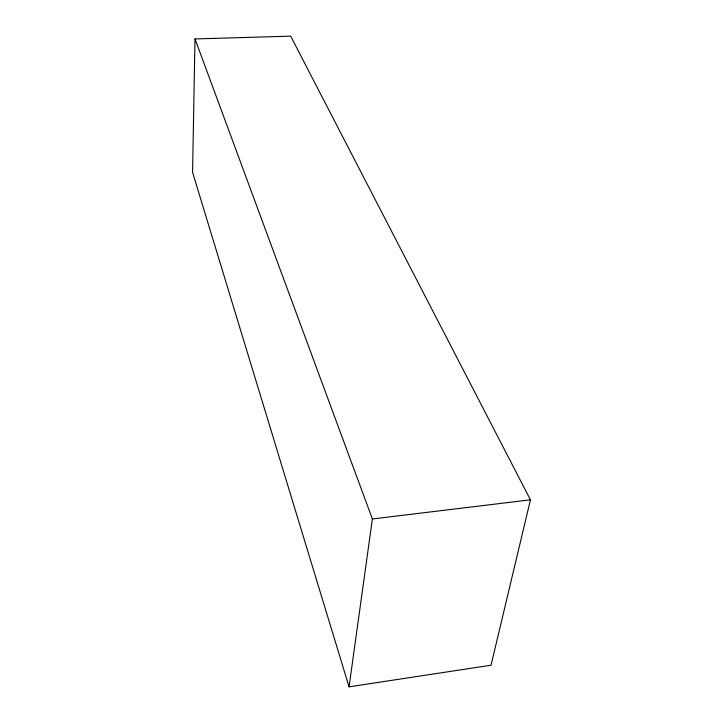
<?xml version="1.0" encoding="UTF-8"?>
<svg xmlns="http://www.w3.org/2000/svg" width="723" height="723" viewBox="0 0 723 723"><rect width="100%" height="100%" fill="white"/><g stroke="black" fill="none" stroke-linecap="round" stroke-linejoin="round"><path stroke-width="1.08" d="M195.002 38.943L192.562 172.3L349.064 686.85L491.034 665.214L530.438 499.819L290.682 36.15L195.002 38.943L372.372 518.978L349.064 686.85M372.372 518.978L530.438 499.819"/></g></svg>
